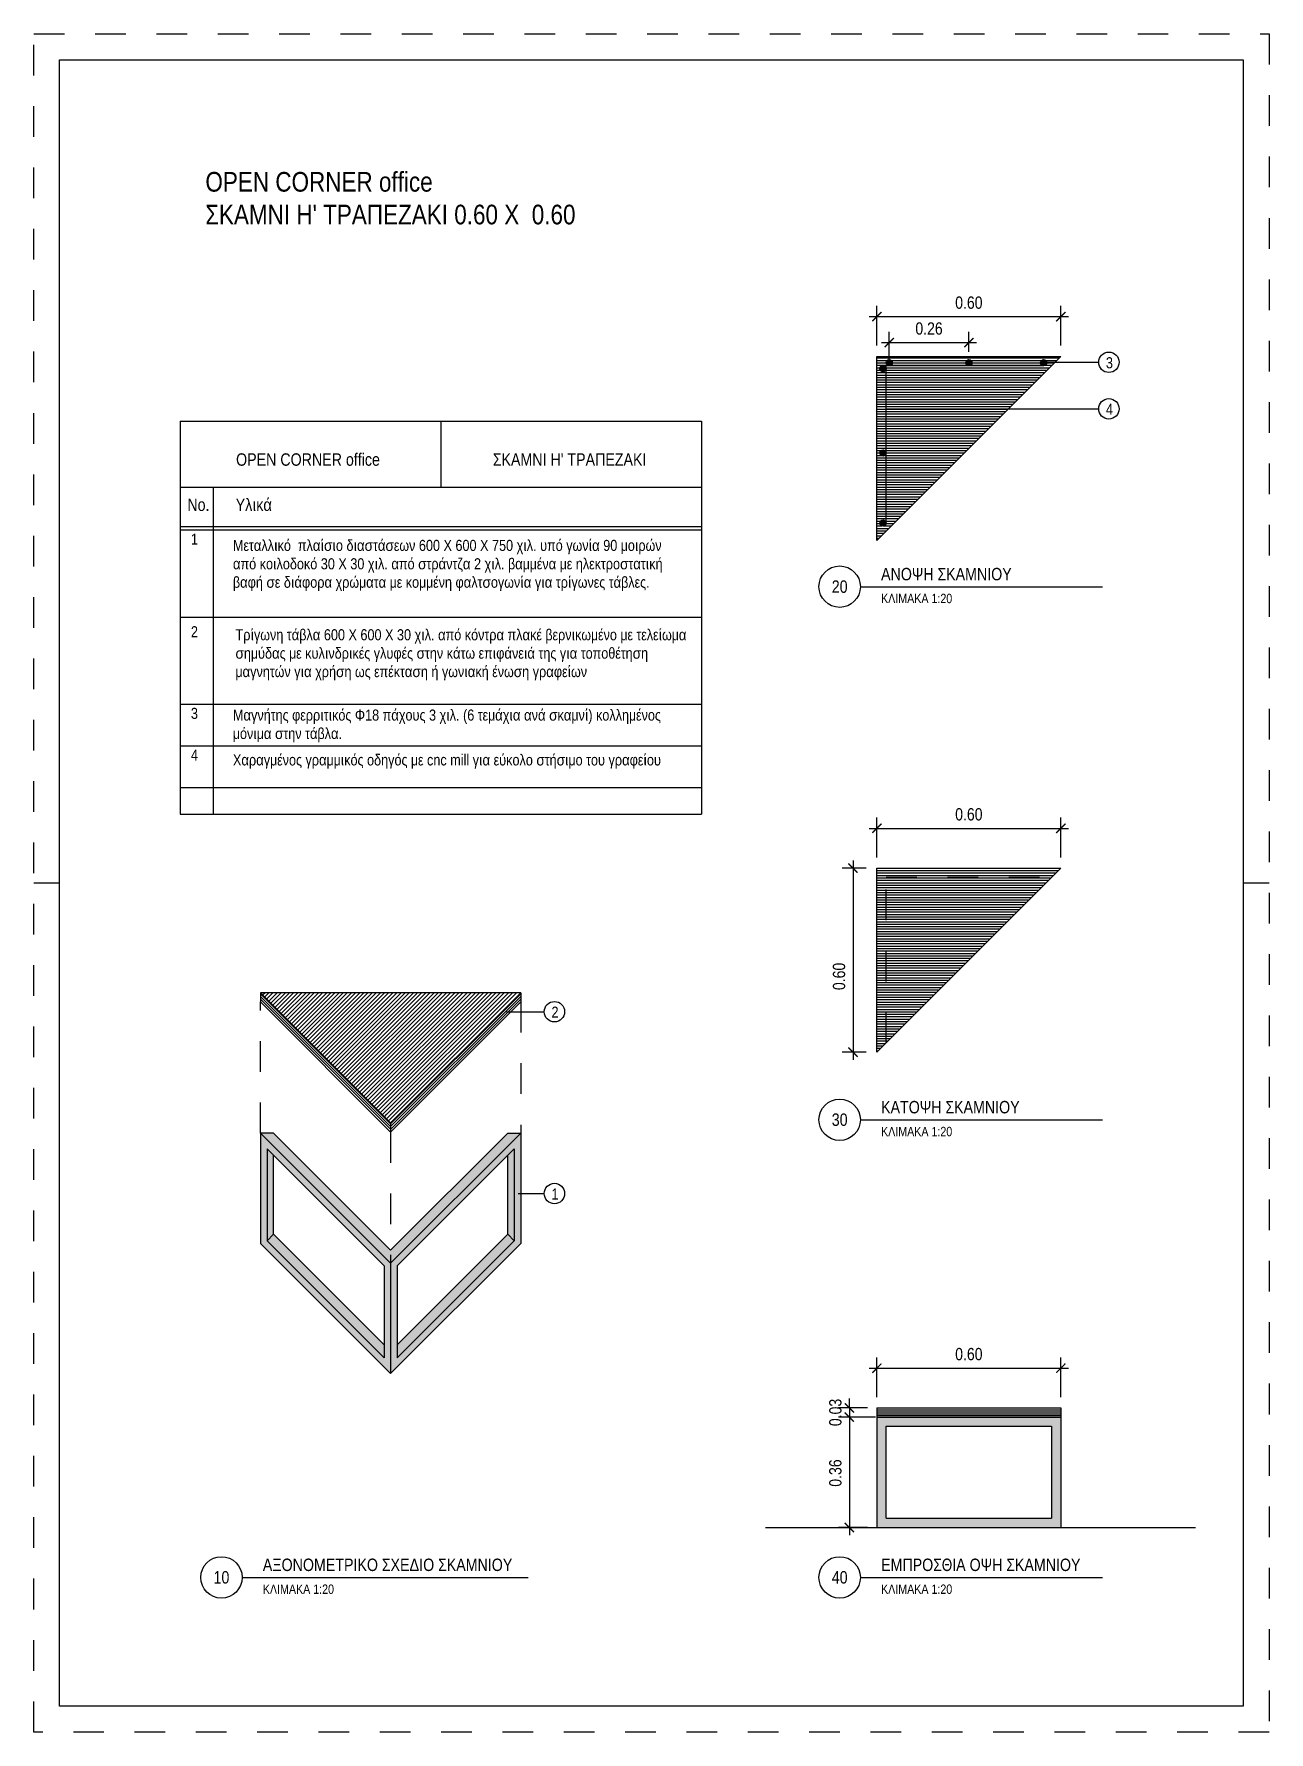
# Model space of a CAD drawing. Header units: millimetres. Extents: x 8.85 to 12.88, y -7.5 to -1.96.
import ezdxf

# ---------------------------------------------------------------- set-up
doc = ezdxf.new("R2010")
doc.units = ezdxf.units.MM
for name, pattern in [('DASHEDX2', [38.1, 25.4, -12.7]), ('DOT', [0.25, 0, -0.25]), ('HIDDENX2', [19.05, 12.7, -6.35])]:
    doc.linetypes.add(name, pattern=pattern)
for name, color, linetype in [('1-notation', 5, 'Continuous'), ('dims', 5, 'Continuous'), ('floor', 1, 'Continuous'), ('GONIES', 5, 'Continuous'), ('hatch', 8, 'Continuous'), ('layout', 5, 'Continuous'), ('steel', 1, 'Continuous'), ('text', 5, 'Continuous')]:
    doc.layers.add(name, color=color, linetype=linetype)
doc.styles.add('deca_H', font='HATTEN.TTF')
doc.styles.get("Standard").update_dxf_attribs({"font": 'Arial Narrow.ttf'})
doc.dimstyles.new('PERIPTERO_20', dxfattribs={"dimtxt": 0.04, "dimasz": 0.03, "dimexe": 0.035, "dimexo": 0.035, "dimgap": 0.025, "dimtad": 1, "dimtoh": 1, "dimrnd": 0.01, "dimzin": 1, "dimdsep": 46, "dimtxsty": 'Standard', "dimblk": 'ARCHTICK', "dimcen": 0.1, "dimdle": 0.025, "dimclrd": 256, "dimclre": 256, "dimclrt": 256, "dimadec": 3, "dimazin": 0, "dimtfac": 1, "dimtmove": 0, "dimatfit": 3, "dimldrblk": 'ARCHTICK', "dimfxl": 1, "dimlwe": -1, "dimarcsym": 0})

# ---------------------------------------------------------------- blocks, each defined once
blk = doc.blocks.new('_ArchTick')
at = {"layer": 'dims', "color": 0, "const_width": 0.15}
blk.add_lwpolyline([(-0.5, -0.5), (0.5, 0.5)], dxfattribs=at)
blk = doc.blocks.new('*D31')
at = {"layer": 'Defpoints', "color": 0, "transparency": 16777216}
for p in [(11.6313, -6.4689), (11.5115, -6.8289), (11.6058, -6.8289)]:
    blk.add_point(p, dxfattribs=at)
at = {"layer": 'dims', "transparency": 16777216}
for p, q in [((11.5963, -6.4689), (11.4765, -6.4689)), ((11.5708, -6.8289), (11.4765, -6.8289))]:
    blk.add_line(p, q, dxfattribs=at)
at = {"layer": 'dims', "lineweight": -2, "transparency": 16777216}
blk.add_line((11.5115, -6.4439), (11.5115, -6.8539), dxfattribs=at)
at = {"layer": 'dims', "lineweight": -2, "transparency": 16777216, "xscale": 0.03, "yscale": 0.03, "zscale": 0.03}
for p, rotation in [((11.5115, -6.4689), 90), ((11.5115, -6.8289), 270)]:
    blk.add_blockref('_ArchTick', p, dxfattribs=dict(at, rotation=rotation))
at = {"layer": 'dims', "transparency": 16777216, "insert": (11.466, -6.6514), "char_height": 0.04, "attachment_point": 5, "rotation": 90}
blk.add_mtext('0.36', dxfattribs=at)
blk = doc.blocks.new('*D32')
at = {"layer": 'Defpoints', "color": 0, "transparency": 16777216}
for p in [(11.6013, -4.6792), (11.5235, -5.2792), (11.6013, -5.2792)]:
    blk.add_point(p, dxfattribs=at)
at = {"layer": 'dims', "transparency": 16777216}
for p, q in [((11.5663, -4.6792), (11.4885, -4.6792)), ((11.5663, -5.2792), (11.4885, -5.2792))]:
    blk.add_line(p, q, dxfattribs=at)
at = {"layer": 'dims', "lineweight": -2, "transparency": 16777216}
blk.add_line((11.5235, -4.6542), (11.5235, -5.3042), dxfattribs=at)
at = {"layer": 'dims', "lineweight": -2, "transparency": 16777216, "xscale": 0.03, "yscale": 0.03, "zscale": 0.03}
for p, rotation in [((11.5235, -4.6792), 90), ((11.5235, -5.2792), 270)]:
    blk.add_blockref('_ArchTick', p, dxfattribs=dict(at, rotation=rotation))
at = {"layer": 'dims', "transparency": 16777216, "insert": (11.478, -5.0324), "char_height": 0.04, "attachment_point": 5, "rotation": 90}
blk.add_mtext('0.60', dxfattribs=at)
blk = doc.blocks.new('*D33')
at = {"layer": 'Defpoints', "color": 0, "transparency": 16777216}
for p in [(11.5115, -6.4689), (11.6058, -6.4389), (11.6058, -6.4689)]:
    blk.add_point(p, dxfattribs=at)
at = {"layer": 'dims', "lineweight": -2, "transparency": 16777216}
for p, q in [((11.5115, -6.4389), (11.5115, -6.4089)), ((11.5115, -6.4389), (11.5115, -6.4689)), ((11.5115, -6.4689), (11.5115, -6.4989))]:
    blk.add_line(p, q, dxfattribs=at)
at = {"layer": 'dims', "transparency": 16777216}
for p, q in [((11.5708, -6.4389), (11.4765, -6.4389)), ((11.5708, -6.4689), (11.4765, -6.4689))]:
    blk.add_line(p, q, dxfattribs=at)
at = {"layer": 'dims', "lineweight": -2, "transparency": 16777216, "xscale": 0.03, "yscale": 0.03, "zscale": 0.03}
for p, rotation in [((11.5115, -6.4389), 270), ((11.5115, -6.4689), 90)]:
    blk.add_blockref('_ArchTick', p, dxfattribs=dict(at, rotation=rotation))
at = {"layer": 'dims', "transparency": 16777216, "insert": (11.466, -6.4539), "char_height": 0.04, "attachment_point": 5, "rotation": 90}
blk.add_mtext('0.03', dxfattribs=at)
blk = doc.blocks.new('*D34')
at = {"layer": 'Defpoints', "color": 0, "transparency": 16777216}
for p in [(12.2013, -4.5497), (11.6013, -4.6792), (12.2013, -4.6792)]:
    blk.add_point(p, dxfattribs=at)
at = {"layer": 'dims', "transparency": 16777216}
for p, q in [((11.6013, -4.6442), (11.6013, -4.5147)), ((12.2013, -4.6442), (12.2013, -4.5147))]:
    blk.add_line(p, q, dxfattribs=at)
at = {"layer": 'dims', "lineweight": -2, "transparency": 16777216}
blk.add_line((11.5763, -4.5497), (12.2263, -4.5497), dxfattribs=at)
at = {"layer": 'dims', "lineweight": -2, "transparency": 16777216, "xscale": 0.03, "yscale": 0.03, "zscale": 0.03, "rotation": 180}
blk.add_blockref('_ArchTick', (11.6013, -4.5497), dxfattribs=at)
at = {"layer": 'dims', "lineweight": -2, "transparency": 16777216, "xscale": 0.03, "yscale": 0.03, "zscale": 0.03}
blk.add_blockref('_ArchTick', (12.2013, -4.5497), dxfattribs=at)
at = {"layer": 'dims', "transparency": 16777216, "insert": (11.9013, -4.5042), "char_height": 0.04, "attachment_point": 5}
blk.add_mtext('0.60', dxfattribs=at)
blk = doc.blocks.new('*D35')
at = {"layer": 'Defpoints', "color": 0, "transparency": 16777216}
for p in [(12.2013, -2.8816), (11.6013, -3.0111), (12.2013, -3.0111)]:
    blk.add_point(p, dxfattribs=at)
at = {"layer": 'dims', "transparency": 16777216}
for p, q in [((11.6013, -2.9761), (11.6013, -2.8466)), ((12.2013, -2.9761), (12.2013, -2.8466))]:
    blk.add_line(p, q, dxfattribs=at)
at = {"layer": 'dims', "lineweight": -2, "transparency": 16777216}
blk.add_line((11.5763, -2.8816), (12.2263, -2.8816), dxfattribs=at)
at = {"layer": 'dims', "lineweight": -2, "transparency": 16777216, "xscale": 0.03, "yscale": 0.03, "zscale": 0.03, "rotation": 180}
blk.add_blockref('_ArchTick', (11.6013, -2.8816), dxfattribs=at)
at = {"layer": 'dims', "lineweight": -2, "transparency": 16777216, "xscale": 0.03, "yscale": 0.03, "zscale": 0.03}
blk.add_blockref('_ArchTick', (12.2013, -2.8816), dxfattribs=at)
at = {"layer": 'dims', "transparency": 16777216, "insert": (11.9013, -2.8361), "char_height": 0.04, "attachment_point": 5}
blk.add_mtext('0.60', dxfattribs=at)
blk = doc.blocks.new('*D36')
at = {"layer": 'Defpoints', "color": 0, "transparency": 16777216}
for p in [(12.2013, -6.3094), (11.6013, -6.4389), (12.2013, -6.4389)]:
    blk.add_point(p, dxfattribs=at)
at = {"layer": 'dims', "lineweight": -2, "transparency": 16777216}
blk.add_line((11.5763, -6.3094), (12.2263, -6.3094), dxfattribs=at)
at = {"layer": 'dims', "transparency": 16777216}
for p, q in [((11.6013, -6.4039), (11.6013, -6.2744)), ((12.2013, -6.4039), (12.2013, -6.2744))]:
    blk.add_line(p, q, dxfattribs=at)
at = {"layer": 'dims', "lineweight": -2, "transparency": 16777216, "xscale": 0.03, "yscale": 0.03, "zscale": 0.03, "rotation": 180}
blk.add_blockref('_ArchTick', (11.6013, -6.3094), dxfattribs=at)
at = {"layer": 'dims', "lineweight": -2, "transparency": 16777216, "xscale": 0.03, "yscale": 0.03, "zscale": 0.03}
blk.add_blockref('_ArchTick', (12.2013, -6.3094), dxfattribs=at)
at = {"layer": 'dims', "transparency": 16777216, "insert": (11.9013, -6.2639), "char_height": 0.04, "attachment_point": 5}
blk.add_mtext('0.60', dxfattribs=at)
blk = doc.blocks.new('*D30')
at = {"layer": 'Defpoints', "color": 0, "transparency": 16777216}
for p in [(11.9013, -2.966), (11.9013, -3.0312), (11.6414, -3.0694)]:
    blk.add_point(p, dxfattribs=at)
at = {"layer": 'dims', "transparency": 16777216}
for p, q in [((11.6414, -3.0344), (11.6414, -2.931)), ((11.9013, -2.9962), (11.9013, -2.931))]:
    blk.add_line(p, q, dxfattribs=at)
at = {"layer": 'dims', "lineweight": -2, "transparency": 16777216}
blk.add_line((11.6164, -2.966), (11.9263, -2.966), dxfattribs=at)
at = {"layer": 'dims', "lineweight": -2, "transparency": 16777216, "xscale": 0.03, "yscale": 0.03, "zscale": 0.03, "rotation": 180}
blk.add_blockref('_ArchTick', (11.6414, -2.966), dxfattribs=at)
at = {"layer": 'dims', "lineweight": -2, "transparency": 16777216, "xscale": 0.03, "yscale": 0.03, "zscale": 0.03}
blk.add_blockref('_ArchTick', (11.9013, -2.966), dxfattribs=at)
at = {"layer": 'dims', "transparency": 16777216, "insert": (11.7714, -2.9205), "char_height": 0.04, "attachment_point": 5}
blk.add_mtext('0.26', dxfattribs=at)

msp = doc.modelspace()

# ---------------------------------------------------------------- hatches: boundary and pattern name
at = {"layer": 'hatch'}
h = msp.add_hatch(dxfattribs=at)
h.set_pattern_fill('LINE', color=252, scale=0.0025, style=0)
h.set_pattern_definition([(0, (6.09682, 0), (0, 0.0079375), [])])
h.paths.add_polyline_path([(12.0305, -3.182), (11.6314, -3.182), (11.6314, -3.5541, -1.013413), (11.6114, -3.5544, -0.986764), (11.6314, -3.5541), (11.6314, -3.3254, -1.039328), (11.6114, -3.3261, -0.96216), (11.6314, -3.3254), (11.6313, -3.0501, -1.056949), (11.6114, -3.0512, -0.94612), (11.6313, -3.0501), (11.6313, -3.0411), (11.6427, -3.0411, -0.452997), (11.6314, -3.0312, -1), (11.6514, -3.0312, -0.376465), (11.6427, -3.0411), (11.9027, -3.0411, -0.452997), (11.8913, -3.0312, -1), (11.9113, -3.0312, -0.376465), (11.9027, -3.0411), (12.1463, -3.0411, -0.452997), (12.135, -3.0312, -0.957027), (12.155, -3.0303), (12.1821, -3.0303), (12.2013, -3.0111), (11.6013, -3.0111), (11.6013, -3.6111)])
h.paths.add_polyline_path([(12.1821, -3.0303), (12.155, -3.0303, -0.021958), (12.155, -3.0312, -0.452997), (12.1437, -3.0411), (11.9027, -3.0411, -0.065382), (11.9, -3.0411), (11.6427, -3.0411, -0.065382), (11.6401, -3.0411), (11.6313, -3.0411), (11.6313, -3.0501, -0.055357), (11.6313, -3.0523), (11.6314, -3.182), (12.0305, -3.182)], flags=17)
h = msp.add_hatch(color=256, dxfattribs=at)
h.dxf.hatch_style = 1
h.paths.add_polyline_path([(11.6313, -3.0501), (11.6313, -3.0523, -0.945681), (11.6114, -3.0512, -0.945681)])
h = msp.add_hatch(color=256, dxfattribs=at)
h.dxf.hatch_style = 1
h.paths.add_polyline_path([(11.6513, -3.0301), (11.6513, -3.0323, -0.945681), (11.6314, -3.0312, -0.945681)])
h = msp.add_hatch(color=256, dxfattribs=at)
h.dxf.hatch_style = 1
h.paths.add_polyline_path([(11.9113, -3.0301), (11.9113, -3.0323, -0.945681), (11.8913, -3.0312, -0.945681)])
h = msp.add_hatch(color=256, dxfattribs=at)
h.dxf.hatch_style = 1
h.paths.add_polyline_path([(12.1549, -3.0301), (12.1549, -3.0323, -0.945681), (12.135, -3.0312, -0.945681)])
h = msp.add_hatch(color=256, dxfattribs=at)
h.dxf.hatch_style = 1
h.paths.add_polyline_path([(11.6313, -3.325), (11.6313, -3.3272, -0.945681), (11.6114, -3.3261, -0.945681)])
h = msp.add_hatch(color=256, dxfattribs=at)
h.dxf.hatch_style = 1
h.paths.add_polyline_path([(11.6313, -3.5555), (11.6313, -3.5533, 0.945681), (11.6114, -3.5544, 0.945681)])
h = msp.add_hatch(dxfattribs=at)
h.set_pattern_fill('LINE', color=252, scale=0.0025, style=0)
h.set_pattern_definition([(0, (6.09682, -0.393117), (0, 0.0079375), [])])
h.paths.add_polyline_path([(12.1713, -4.7092), (11.6313, -4.7092), (11.6313, -5.2492)], flags=17)
h.paths.add_polyline_path([(12.2013, -4.6792), (11.6013, -4.6792), (11.6013, -5.2792), (11.6313, -5.2492), (11.6313, -4.7092), (12.1713, -4.7092)])
h = msp.add_hatch(dxfattribs=at)
h.set_pattern_fill('LINE', color=252, scale=0.003, angle=45, style=0)
h.set_pattern_definition([(45, (9.591177, -5.085682), (-0.00673519, 0.00673519), [])])
h.paths.add_polyline_path([(10.4397, -5.0857), (9.5912, -5.0857), (9.8537, -5.3482), (10.1772, -5.3482)])
h.paths.add_polyline_path([(10.1772, -5.3482), (9.8537, -5.3482), (9.9872, -5.4817), (10.0437, -5.4817)])
h = msp.add_hatch(dxfattribs=at)
h.set_pattern_fill('LINE', color=250, scale=0.002, angle=315, style=0)
h.set_pattern_definition([(315, (7.720195, -1.538378), (0.004490128, 0.004490128), [])])
h.paths.add_polyline_path([(9.5912, -5.0857), (9.5912, -5.1157), (9.9379, -5.4624), (9.9679, -5.4624)])
h.paths.add_polyline_path([(9.9679, -5.4624), (9.9379, -5.4624), (10.0154, -5.5399), (10.0154, -5.5099)])
h = msp.add_hatch(dxfattribs=at)
h.set_pattern_fill('LINE', color=250, scale=0.002, angle=45, style=0)
h.set_pattern_definition([(45, (10.015441, -5.539946), (-0.00449013, 0.00449013), [])])
h.paths.add_polyline_path([(10.0737, -5.4817), (10.0437, -5.4817), (10.0154, -5.5099), (10.0154, -5.5399)])
h.paths.add_polyline_path([(10.2072, -5.3482), (10.1772, -5.3482), (10.0437, -5.4817), (10.0737, -5.4817)])
h.paths.add_polyline_path([(10.4397, -5.1157), (10.4397, -5.0857), (10.1772, -5.3482), (10.2072, -5.3482)])
h = msp.add_hatch(dxfattribs=at)
h.set_pattern_fill('LINE', color=252, scale=0.003, angle=45, style=0)
h.set_pattern_definition([(45, (9.591177, -5.085682), (-0.00673519, 0.00673519), [])])
h.paths.add_polyline_path([(10.0437, -5.4817), (9.9872, -5.4817), (10.0154, -5.5099)])
h = msp.add_hatch(color=253, dxfattribs=at)
h.paths.add_polyline_path([(10.4397, -5.9031), (10.4397, -5.5431), (10.0154, -5.9673), (10.0154, -6.3273)])
h.paths.add_polyline_path([(10.0367, -5.9761), (10.4185, -5.5943), (10.4185, -5.8943), (10.0367, -6.2761)], flags=16)
h.paths.add_polyline_path([(10.0154, -5.9673), (9.5912, -5.5431), (9.5912, -5.9031), (10.0154, -6.3273)])
h.paths.add_polyline_path([(9.9942, -6.2761), (9.6124, -5.8943), (9.6124, -5.5943), (9.9942, -5.9761)], flags=16)
h.paths.add_polyline_path([(9.6336, -5.5431), (9.5912, -5.5431), (10.0154, -5.9673), (10.0154, -5.9249)])
h.paths.add_polyline_path([(10.4397, -5.5431), (10.3973, -5.5431), (10.0154, -5.9249), (10.0154, -5.9673)])
h = msp.add_hatch(color=8, dxfattribs=at)
h.paths.add_polyline_path([(10.4185, -5.5943), (10.3973, -5.6155), (10.3973, -5.8731), (10.4185, -5.8943)])
h.paths.add_polyline_path([(10.4185, -5.8943), (10.3973, -5.8731), (10.0367, -6.2337), (10.0367, -6.2761)])
h.paths.add_polyline_path([(9.6336, -5.8731), (9.6124, -5.8943), (9.9942, -6.2761), (9.9942, -6.2337)])
h.paths.add_polyline_path([(9.6336, -5.6155), (9.6124, -5.5943), (9.6124, -5.8943), (9.6336, -5.8731)])
h = msp.add_hatch(dxfattribs=at)
h.set_pattern_fill('LINE', color=250, scale=0.002, style=0)
h.set_pattern_definition([(0, (6.0968197, 0), (0, 0.00635), [])])
h.paths.add_polyline_path([(12.2013, -6.4389), (11.6013, -6.4389), (11.6013, -6.4689), (12.2013, -6.4689)])
h = msp.add_hatch(color=253, dxfattribs=at)
h.paths.add_polyline_path([(12.2013, -6.4689), (11.6013, -6.4689), (11.6013, -6.8289), (12.2013, -6.8289)])
h.paths.add_polyline_path([(11.6313, -6.4989), (12.1713, -6.4989), (12.1713, -6.7989), (11.6313, -6.7989)], flags=16)

# ---------------------------------------------------------------- linework, layer by layer
at = {"layer": '1-notation'}
for p, q in [((12.1476, -3.0303), (12.3246, -3.0303)), ((11.6314, -3.182), (12.3246, -3.182)), ((10.3937, -5.1474), (10.5162, -5.1474)), ((10.4311, -5.7402), (10.5163, -5.7402))]:
    msp.add_line(p, q, dxfattribs=at)
for centre in [(12.358, -3.0303), (12.358, -3.182), (10.5495, -5.1474), (10.5496, -5.7402)]:
    msp.add_circle(centre, 0.0333, dxfattribs=at)
at = {"layer": 'floor', "color": 100}
msp.add_lwpolyline([(11.2385, -6.8289), (12.6403, -6.8289)], dxfattribs=at)
at = {"layer": 'GONIES'}
for points in [[(10.4397, -5.0857), (10.0154, -5.5099), (9.5912, -5.0857), (9.5912, -5.0857)], [(10.4397, -5.0857), (9.5912, -5.0857)], [(9.5912, -5.0857), (9.5912, -5.1157)], [(10.4397, -5.0857), (10.4397, -5.1157)], [(9.5912, -5.1157), (10.0154, -5.5399)], [(10.4397, -5.1157), (10.0154, -5.5399)], [(10.0154, -5.5099), (10.0154, -5.5399)], [(9.5912, -5.5431), (10.0154, -5.9673), (10.4397, -5.5431)], [(9.6336, -5.5431), (9.5912, -5.5431)], [(9.5912, -5.5431), (9.5912, -5.9031)], [(10.3973, -5.5431), (10.0154, -5.9249), (10.0154, -5.9249), (9.6336, -5.5431)], [(10.3973, -5.5431), (10.4397, -5.5431)], [(10.4397, -5.5431), (10.4397, -5.9031)], [(9.6124, -5.5943), (9.9942, -5.9761)], [(9.6124, -5.5943), (9.6124, -5.8943)], [(9.6336, -5.8731), (9.6336, -5.6155)], [(10.0367, -5.9761), (10.4185, -5.5943)], [(10.3973, -5.8731), (10.3973, -5.6155)], [(10.4185, -5.5943), (10.4185, -5.8818)], [(10.4185, -5.5943), (10.4185, -5.8943)], [(9.5912, -5.9031), (10.0154, -6.3273), (10.4397, -5.9031)], [(9.6124, -5.8943), (9.6336, -5.8731)], [(9.6124, -5.8943), (9.9942, -6.2761)], [(9.6336, -5.8731), (9.9942, -6.2337)], [(10.0154, -6.3273), (10.4397, -5.9031)], [(10.3973, -5.8731), (10.0367, -6.2337)], [(10.0367, -6.2761), (10.4185, -5.8943)], [(10.4185, -5.8943), (10.3973, -5.8731)], [(9.9942, -5.9761), (9.9942, -6.2761)], [(10.0154, -5.9673), (10.0154, -6.3273)], [(10.0367, -5.9761), (10.0367, -6.2761)], [(10.0154, -5.9973), (10.0154, -6.2973)]]:
    msp.add_lwpolyline(points, dxfattribs=at)
at = {"layer": 'hatch', "color": 5}
for points in [[(11.6013, -3.6111), (11.6013, -3.0111), (12.2013, -3.0111), (11.6013, -3.6111)], [(11.6314, -3.5541), (11.6313, -3.0411), (12.1458, -3.0411)], [(11.6013, -5.2792), (11.6013, -4.6792), (12.2013, -4.6792), (11.6013, -5.2792)]]:
    msp.add_lwpolyline(points, dxfattribs=at)
for centre in [(11.6214, -3.0512), (11.6414, -3.0312), (11.9013, -3.0312), (12.145, -3.0312), (11.6214, -3.3261), (11.6214, -3.5544)]:
    msp.add_circle(centre, 0.01, dxfattribs=at)
at = {"layer": 'layout', "color": 1, "linetype": 'DOT', "ltscale": 0.1}
for p, q in [((8.9358, -4.7279), (8.8519, -4.7279)), ((12.8804, -4.7279), (12.7965, -4.7279))]:
    msp.add_line(p, q, dxfattribs=at)
at = {"layer": 'layout', "color": 1, "linetype": 'DOT', "ltscale": 0.3}
msp.add_lwpolyline([(8.8519, -1.96), (12.8804, -1.96), (12.8804, -7.4957), (8.8519, -7.4957)], close=True, dxfattribs=at)
at = {"layer": 'layout', "linetype": 'Continuous'}
msp.add_lwpolyline([(8.9358, -2.044), (12.7965, -2.044), (12.7965, -7.4118), (8.9358, -7.4118)], close=True, dxfattribs=at)
at = {"layer": 'steel', "color": 8, "linetype": 'HIDDENX2', "ltscale": 0.003}
msp.add_lwpolyline([(11.6313, -5.2492), (11.6313, -4.7092), (11.6313, -4.7092), (12.1713, -4.7092)], dxfattribs=at)
at = {"layer": 'steel', "color": 160, "linetype": 'DASHEDX2', "ltscale": 0.001}
for points in [[(9.5912, -5.5431), (9.5912, -5.1157)], [(10.4397, -5.1157), (10.4397, -5.5431)], [(10.0154, -5.5399), (10.0154, -5.9673)]]:
    msp.add_lwpolyline(points, dxfattribs=at)
at = {"layer": 'steel', "color": 5}
for points in [[(11.6013, -6.4389), (12.2013, -6.4389)], [(11.6013, -6.4389), (11.6013, -6.8289)], [(11.6013, -6.4689), (12.2013, -6.4689)], [(12.2013, -6.4389), (12.2013, -6.4689)], [(12.2013, -6.4689), (12.2013, -6.8289)], [(11.6313, -6.7989), (11.6313, -6.4989)], [(11.6313, -6.4989), (12.1713, -6.4989)], [(12.1713, -6.4989), (12.1713, -6.7989)], [(11.6313, -6.7989), (12.1713, -6.7989)]]:
    msp.add_lwpolyline(points, dxfattribs=at)
at = {"layer": 'text'}
for p, q in [((9.3288, -3.2218), (9.3288, -4.5032)), ((9.3288, -3.2218), (11.0288, -3.2218)), ((10.1789, -3.2218), (10.1789, -3.4378)), ((11.0288, -3.2218), (11.0288, -4.5032)), ((9.3288, -3.4378), (11.0288, -3.4378)), ((9.4368, -3.4378), (9.4368, -4.5032)), ((9.3288, -3.566), (11.0288, -3.566)), ((9.3288, -3.5768), (11.0288, -3.5768)), ((9.3288, -3.8608), (11.0288, -3.8608)), ((9.3288, -4.1448), (11.0288, -4.1448)), ((9.3288, -4.2807), (11.0288, -4.2807)), ((9.3288, -4.4167), (11.0288, -4.4167)), ((9.3288, -4.5032), (11.0288, -4.5032)), ((9.3288, -4.5032), (11.0288, -4.5032))]:
    msp.add_line(p, q, dxfattribs=at)
at = {"layer": 'text', "color": 1}
for p, q in [((11.5475, -3.7619), (12.3377, -3.7619)), ((11.5475, -5.4997), (12.3377, -5.4997)), ((9.531, -6.9916), (10.4644, -6.9916)), ((11.5475, -6.9916), (12.3377, -6.9916))]:
    msp.add_line(p, q, dxfattribs=at)
for centre in [(11.48, -3.7619), (11.48, -5.4997), (9.4635, -6.9916), (11.48, -6.9916)]:
    msp.add_circle(centre, 0.0675, dxfattribs=at)

# ---------------------------------------------------------------- texts
at = {"layer": 'text', "insert": (9.4111, -2.4958), "char_height": 0.064, "width": 1.390914, "attachment_point": 4, "style": 'deca_H'}
msp.add_mtext("{\\fArial Narrow|b0|i0|c0|p34;OPEN CORNER office\\PΣΚΑΜNI Η' ΤΡΑΠΕΖΑΚΙ 0.60 Χ  0.60}", dxfattribs=at)
at = {"layer": 'text'}
for s, insert, char_height, width, attachment_point in [('3', (12.3483, -3.0139), 0.036, 0.009982, 1), ('4', (12.3483, -3.1655), 0.036, 0.009982, 1), ('OPEN CORNER office', (9.5112, -3.3271), 0.0405, 1.5907, 1), ("ΣΚΑΜΝΙ Η' ΤΡΑΠΕΖΑΚΙ", (10.3489, -3.3271), 0.0405, 1.5907, 1), ('No.', (9.3523, -3.4745), 0.0405, 0.783, 1), ('Υλικά', (9.51, -3.4745), 0.0405, 0.783, 1), ('1', (9.3639, -3.5889), 0.036, 0.783, 1), ('Μεταλλικό  πλαίσιο διαστάσεων 600 Χ 600 Χ 750 χιλ. υπό γωνία 90 μοιρών από κοιλοδοκό 30 Χ 30 χιλ. από στράντζα 2 χιλ. βαμμένα με ηλεκτροστατική βαφή σε διάφορα χρώματα με κομμένη φαλτσογωνία για τρίγωνες τάβλες.    ', (9.501, -3.6093), 0.036, 1.4194, 1), ('ANΟΨΗ ΣΚΑΜΝΙΟΥ', (11.615, -3.7417), 0.0405, 1.7178, 7), ('20', (11.48, -3.7619), 0.0405, 0.9917, 5), ('ΚΛΙΜΑΚΑ 1:20', (11.615, -3.8159), 0.030375, 0.7438, 7), ('2', (9.3639, -3.8907), 0.036, 0.783, 1), ('Τρίγωνη τάβλα 600 Χ 600 Χ 30 χιλ. από κόντρα πλακέ βερνικωμένο με τελείωμα σημύδας με κυλινδρικές γλυφές στην κάτω επιφάνειά της για τοποθέτηση μαγνητών για χρήση ως επέκταση ή γωνιακή ένωση γραφείων', (9.5094, -3.9006), 0.036, 1.5239, 1), ('3', (9.3639, -4.1569), 0.036, 0.783, 1), ('Μαγνήτης φερριτικός Φ18 πάχους 3 χιλ. (6 τεμάχια ανά σκαμνί) κολλημένος μόνιμα στην τάβλα.', (9.5009, -4.1624), 0.036, 1.4194, 1), ('4', (9.3639, -4.2929), 0.036, 0.783, 1), ('Χαραγμένος γραμμικός οδηγός με cnc mill για εύκολο στήσιμο του γραφείου', (9.5009, -4.3086), 0.036, 1.4194, 1), ('2', (10.5399, -5.1309), 0.036, 0.0251, 1), ('30', (11.48, -5.4997), 0.0405, 0.9917, 5), ('\\pt0.2025;KATΟΨΗ ΣΚΑΜΝΙΟΥ', (11.615, -5.4794), 0.0405, 1.7178, 7), ('ΚΛΙΜΑΚΑ 1:20', (11.615, -5.5537), 0.030375, 0.7438, 7), ('1', (10.54, -5.7237), 0.036, 0.009982, 1), ('10', (9.4635, -6.9916), 0.0405, 0.9917, 5), ('ΑΞΟΝΟΜΕΤΡΙΚΟ ΣΧΕΔΙΟ ΣΚΑΜΝΙΟΥ', (9.5985, -6.9714), 0.0405, 1.7178, 7), ('40', (11.48, -6.9916), 0.0405, 0.9917, 5), ('ΕΜΠΡΟΣΘΙΑ ΟΨΗ ΣΚΑΜΝΙΟΥ', (11.615, -6.9714), 0.0405, 1.7178, 7), ('ΚΛΙΜΑΚΑ 1:20', (9.5985, -7.0456), 0.030375, 0.7438, 7), ('ΚΛΙΜΑΚΑ 1:20', (11.615, -7.0456), 0.030375, 0.7438, 7)]:
    msp.add_mtext(s, dxfattribs=dict(at, insert=insert, char_height=char_height, width=width, attachment_point=attachment_point))

# ---------------------------------------------------------------- dimensions: what is measured, and where the dimension line sits
at = {"layer": 'dims'}
for base, p1, p2, picture, middle in [((12.2013, -2.8816), (11.6013, -3.0111), (12.2013, -3.0111), '*D35', (11.9013, -2.8361)), ((12.2013, -4.5497), (11.6013, -4.6792), (12.2013, -4.6792), '*D34', (11.9013, -4.5042)), ((12.2013, -6.3094), (11.6013, -6.4389), (12.2013, -6.4389), '*D36', (11.9013, -6.2639))]:
    dim = msp.add_linear_dim(base=base, p1=p1, p2=p2, dimstyle='PERIPTERO_20', dxfattribs=at)
    dim.commit()
    dim.dimension.update_dxf_attribs({"geometry": picture, "text_midpoint": middle})
dim = msp.add_linear_dim(base=(11.9013, -2.966), p1=(11.6414, -3.0694), p2=(11.9013, -3.0312), dimstyle='PERIPTERO_20', dxfattribs=at)
dim.commit()
dim.dimension.update_dxf_attribs({"geometry": '*D30', "text_midpoint": (11.7714, -2.966), "dimtype": 160})
for base, p1, p2, picture, middle in [((11.5235, -5.2792), (11.6013, -4.6792), (11.6013, -5.2792), '*D32', (11.5235, -5.0324)), ((11.5115, -6.4689), (11.6058, -6.4389), (11.6058, -6.4689), '*D33', (11.5115, -6.4539)), ((11.5115, -6.8289), (11.6313, -6.4689), (11.6058, -6.8289), '*D31', (11.5115, -6.6514))]:
    dim = msp.add_linear_dim(base=base, p1=p1, p2=p2, angle=90, dimstyle='PERIPTERO_20', dxfattribs=at)
    dim.commit()
    dim.dimension.update_dxf_attribs({"geometry": picture, "text_midpoint": middle, "dimtype": 160})

doc.saveas('drawing.dxf')
